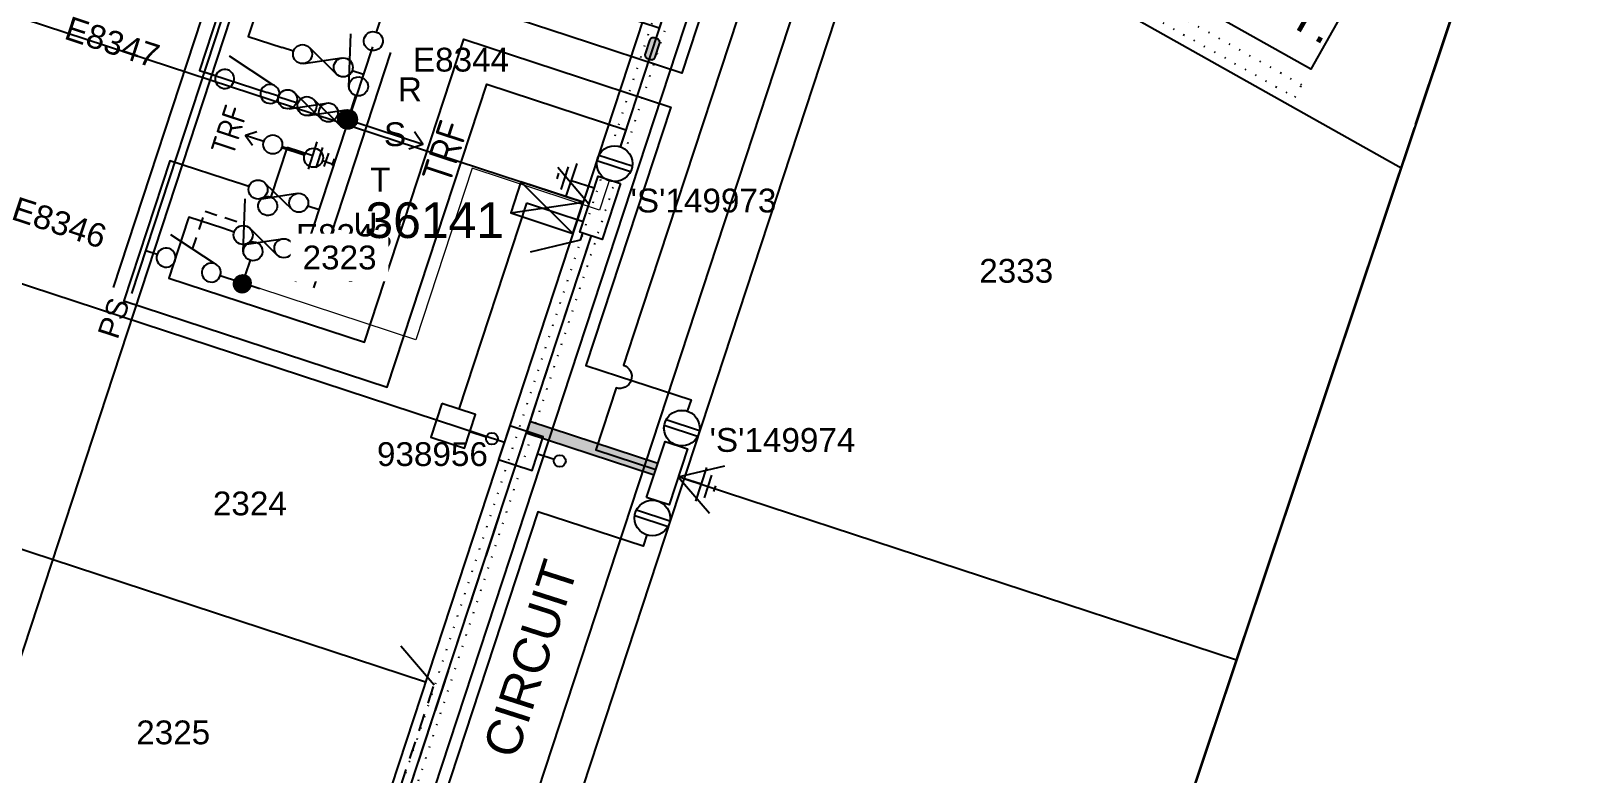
# Model space of a CAD drawing. Header units: metres. Extents: x 305809 to 306184, y 6275996 to 6276634.
# Drawn here: x 305985.6 to 306116.8, y 6276142.2 to 6276204.6 of the extents above; entities that cross this region are included whole.
import ezdxf
from ezdxf.enums import TextEntityAlignment as Align

# ---------------------------------------------------------------- set-up
doc = ezdxf.new("R2010")
doc.units = ezdxf.units.M
doc.header["$LTSCALE"] = 0.7
for name, pattern in [('A', [0]), ('Cable Exist OH', [1, 1, 0]), ('CENTERX2', [101.6, 63.5, -12.7, 12.7, -12.7]), ('Dash', [5, 3, -2]), ('DOT', [6.35, 0, -6.35]), ('IE Trench LV', [6.5, 5, -1.5])]:
    doc.linetypes.add(name, pattern=pattern)
doc.layers.get('0').update_dxf_attribs({"color": 6})
for name, color, linetype in [('_User Miscellaneous11', 7, 'Continuous'), ('_User Miscellaneous3', 11, 'Continuous'), ('_User Miscellaneous4', 7, 'Continuous'), ('_User Miscellaneous7', 150, 'Continuous'), ('_User Miscellaneous8', 7, 'Continuous'), ('Cadastre Developer_SP_NEW', 4, 'Continuous'), ('Cadastre Land Parcels_SP_EXT', 4, 'Continuous'), ('Cadastre Roads_SP_EXT', 8, 'Continuous'), ('Cadastre Roads_SP_NEW', 8, 'Continuous'), ('Duct_SP_NEW', 2, 'Continuous'), ('Equip_HV_NEW', 1, 'Continuous'), ('Equip_LV_MOD', 5, 'Continuous'), ('Equip_LV_NEW', 5, 'Continuous'), ('Equip_SP_HV_NEW', 7, 'Continuous'), ('Mains_HV_NEW_V17', 2, 'Continuous'), ('Mains_LV_NEW_R6', 2, 'Continuous'), ('Mains_LV_NEW_T84', 2, 'Continuous'), ('Services_SP_NEW_UG', 2, 'Continuous'), ('Sub_LV_EXT', 5, 'Continuous'), ('Sub_SP_NEW', 2, 'Continuous'), ('SupportsUG_SP_LV_NEW', 2, 'Continuous'), ('SupportsUG_SP_LV_SL_NEW', 2, 'Continuous'), ('Trench_SP_NEW', 2, 'Continuous')]:
    doc.layers.add(name, color=color, linetype=linetype)
doc.layers.add('_User Miscellaneous5', color=7, linetype='Continuous', lineweight=35)
doc.layers.add('_User Notes', color=7, linetype='Continuous', plot=False)
doc.layers.add('Features_HIDE', color=1, linetype='Continuous', plot=False)
doc.styles.add('ARIAL', font='arial.ttf', dxfattribs={"height": 2})
doc.styles.add('ARIAL 3.0', font='arial.ttf', dxfattribs={"height": 3})
doc.styles.add('iecARIAL', font='arial.ttf', dxfattribs={"height": 2})
doc.styles.add('IESYMBOL1', font='isocp.shx')
doc.styles.add('POLE_LABEL', font='arial.ttf')
doc.styles.add('SL_LABEL', font='arial.ttf')
doc.styles.get("Standard").update_dxf_attribs({"font": 'arial.ttf'})
doc.styles.add('style1', font='iso3098b.shx')
doc.styles.add('SWG_LABEL', font='arial.ttf')
doc.styles.add('SWITCH_LABEL', font='arial.ttf', dxfattribs={"height": 2.5})
doc.linetypes.add('Cable New UG', pattern='A,8,-1,["x",style1,S=3.5,R=0,X=0.35,Y=-1],-3.5', length=12.5)
doc.linetypes.add('Cable Z', pattern='A,8,-1,["Z",Standard,S=2.5,R=0,X=0.35,Y=-1.25],-3.5', length=12.5)
doc.linetypes.add('IE Trench HV', pattern='A,8,-2,["/",style1,S=2.5,R=0,X=0.1,Y=-1],-4.5', length=14.5)

# ---------------------------------------------------------------- blocks, each defined once
blk = doc.blocks.new('SUB_PADMOUNT_NEW')
for p, q in [((0, 1.375), (5.5, -1.375)), ((5.5, 1.375), (0, -1.375))]:
    blk.add_line(p, q)
blk.add_lwpolyline([(0, -1.375), (5.5, -1.375), (5.5, 1.375), (0, 1.375)], close=True)
for tag, height, flags, p in [('ASSET_NUM', 3, 8, (5.84, 2.545)), ('STREET_CODE', 0.2, 9, (5.34, 0.545)), ('OPERATING_VOLTAGE', 0.2, 9, (5.34, 0.145)), ('ORIENTATION', 0.2, 9, (5.34, -0.055)), ('NO_PHASES', 0.2, 9, (5.34, 0.345)), ('OWNED_BY', 0.2, 9, (5.34, -0.255)), ('OPERATED_BY', 0.2, 9, (5.34, -0.455)), ('SECONDARY_VOLTAGE', 0.2, 9, (5.34, -1.055)), ('STATE', 0.2, 9, (5.34, -1.255)), ('CONSTRUCTED_VOLTAGE', 0.2, 9, (5.34, -0.855)), ('MAINTAINED_BY', 0.2, 9, (5.34, -0.655)), ('SUBSTATION_TYPE', 0.2, 9, (5.34, -1.655)), ('SUBURB', 0.2, 9, (5.34, -2.255)), ('STREETNAME', 0.2, 9, (5.34, -2.455)), ('USAGE', 0.2, 9, (5.34, -1.855)), ('PARENT', 0.2, 9, (5.34, -1.455)), ('LEGEND', 0.2, 9, (5.34, -2.055)), ('LOCATION', 0.2, 9, (5.34, -2.655)), ('Z', 0.2, 1, (5.34, -3.055)), ('NOTES', 0.2, 9, (5.34, -2.855))]:
    blk.add_attdef(tag, text='', height=height, dxfattribs=dict(flags=flags)).set_placement(p, align=Align.MIDDLE_LEFT)
blk = doc.blocks.new('*U33')
at = {"lineweight": -3}
blk.add_lwpolyline([(-2.48, 2.49), (2.47, 2.49), (2.47, 0.51), (-2.48, 0.51)], close=True, dxfattribs=at)
for tag, flags, p in [('STREET_CODE', 9, (1.5, 3.5)), ('OWNED_BY', 9, (1.5, 3.3)), ('OPERATED_BY', 9, (1.5, 3.1)), ('STATE', 9, (1.5, 2.7)), ('MAINTAINED_BY', 9, (1.5, 2.9)), ('SUPPORT_TYPE', 9, (1.5, 2.5)), ('SUBURB', 9, (1.5, 1.7)), ('STREETNAME', 9, (1.5, 1.5)), ('USAGE', 9, (1.5, 2.3)), ('LEGEND', 9, (1.5, 2.1)), ('PARENT', 9, (1.5, 1.9)), ('LOCATION', 9, (1.5, 1.3)), ('Z', 1, (1.5, 0.9)), ('NOTES', 9, (1.5, 1.1))]:
    blk.add_attdef(tag, text='', height=0.2, dxfattribs=dict(flags=flags)).set_placement(p, align=Align.MIDDLE_LEFT)
at = {"layer": '_User Miscellaneous4', "style": 'ARIAL', "flags": 8}
blk.add_attdef('ASSET_NUM', text='', height=2, dxfattribs=at).set_placement((2, 5.5), align=Align.MIDDLE_LEFT)
blk = doc.blocks.new('*U54')
at = {"layer": 'Services_SP_NEW_UG', "color": 2, "flags": 128}
blk.add_lwpolyline([(21.2, -0.75), (23.45, 2.93)], dxfattribs=at)
at = {"layer": 'Services_SP_NEW_UG', "color": 2, "linetype": 'Dash', "ltscale": 0.7, "flags": 128}
blk.add_lwpolyline([(2.47, -0.75), (21.2, -0.75)], dxfattribs=at)
blk = doc.blocks.new('*U34')
at = {"layer": '_User Miscellaneous7', "lineweight": -3}
blk.add_lwpolyline([(0, -3.03), (0, -1.58)], dxfattribs=at)
blk.add_lwpolyline([(-1.49, -6), (1.49, -6), (1.49, -3.03), (-1.49, -3.03)], close=True, dxfattribs=at)
blk.add_circle((0, -1.08), 0.5, dxfattribs=at)
at = {"layer": '_User Miscellaneous8', "color": 2, "lineweight": -3}
blk.add_lwpolyline([(-1.49, 0), (1.49, 0), (1.49, 2.97), (-1.49, 2.97)], close=True, dxfattribs=at)
at = {"style": 'POLE_LABEL', "flags": 9}
blk.add_attdef('STRUCTURE_PLANT_NUMBER', text='', height=0.2, dxfattribs=at).set_placement((1.64, 1.73), align=Align.MIDDLE_LEFT)
for tag, flags, p in [('STREET_CODE', 9, (1.64, 1.49)), ('COLUMN_TYPE', 9, (1.64, 1.29)), ('OWNED_BY', 9, (1.64, 1.09)), ('OPERATED_BY', 9, (1.64, 0.89)), ('STATE', 9, (1.64, 0.49)), ('MAINTAINED_BY', 9, (1.64, 0.69)), ('USAGE', 9, (1.64, 0.29)), ('LEGEND', 9, (1.64, 0.09)), ('SUBURB', 9, (1.64, -0.31)), ('STREETNAME', 9, (1.64, -0.51)), ('Z', 1, (1.64, -1.31)), ('PARENT', 9, (1.64, -0.11)), ('LOCATION', 9, (1.64, -0.71)), ('NOTES', 9, (1.64, -0.91)), ('LABEL_ALIGNMENT', 9, (1.64, -1.11))]:
    blk.add_attdef(tag, text='', height=0.2, dxfattribs=dict(flags=flags)).set_placement(p, align=Align.MIDDLE_LEFT)
at = {"layer": '_User Miscellaneous5', "style": 'ARIAL', "flags": 8}
blk.add_attdef('ASSET_NUM', text='', height=2, dxfattribs=at).set_placement((2, 3.49), align=Align.MIDDLE_LEFT)
blk = doc.blocks.new('*U43')
at = {"layer": '_User Miscellaneous8', "color": 2}
blk.add_line((0, 0), (0, 1.45), dxfattribs=at)
blk.add_circle((0, 1.95), 0.5, dxfattribs=at)
for tag, p, flags in [('Z', (0, 0), 1), ('OPERATED_BY', (0, -9.61), 9)]:
    blk.add_attdef(tag, p, '', height=0.2, dxfattribs=dict(flags=flags))
at = {"style": 'SL_LABEL', "flags": 9}
blk.add_attdef('STREET_CODE', text='', height=0.2, dxfattribs=at).set_placement((0, -0.2), align=Align.MIDDLE_LEFT)
at = {"flags": 9}
for tag, p in [('CONSTRUCTED_VOLTAGE', (0, -0.4)), ('CONTROL_TYPE', (0, -0.6)), ('OPERATING_VOLTAGE', (0, -1.4)), ('LANTERN_PURPOSE', (0, -0.8)), ('LANTERN_TYPE', (0, -1)), ('NO_PHASES', (0, -1.2)), ('ORIENTATION', (0, -1.6)), ('OWNED_BY', (0, -1.8)), ('STATE', (0, -2)), ('CEXIST', (0, -2.4)), ('CNEW', (0, -2.6)), ('USAGE', (0, -2.2)), ('CNUMBER', (0, -2.8)), ('CREMOVE', (0, -3)), ('CREPLACE', (0, -3.2)), ('LKINGHEIGHT', (0, -3.4)), ('LBRACKET', (0, -3.6)), ('LBRACKETVOCAB', (0, -3.8)), ('LCATEGORY', (0, -4)), ('LCHARGE1', (0, -4.2)), ('LCHARGE1PERCENT', (0, -4.4)), ('LCHARGE2', (0, -4.6)), ('LCHARGE2PERCENT', (0, -4.8)), ('LCHARGE3', (0, -5)), ('LCHARGE3PERCENT', (0, -5.2)), ('LEXIST', (0, -5.4)), ('LLAMP', (0, -5.6)), ('LLAMPVOCAB', (0, -5.8)), ('LMAST', (0, -6)), ('LMASTVOCAB', (0, -6.2)), ('LNEW', (0, -6.4)), ('LANTNUMBER', (0, -6.6)), ('LOUTREACH', (0, -7)), ('LOUTREACHVOCAB', (0, -7.2)), ('LRATECODE', (0, -7.4)), ('LREMOVE', (0, -7.6)), ('LREPLACE', (0, -7.8)), ('SUBURB', (0, -8.6)), ('STREETNAME', (0, -8.8)), ('LTYPE', (0, -8)), ('LTYPEVOCAB', (0, -8.2)), ('LEGEND', (0, -8.4)), ('LOCATION', (0, -9)), ('NOTES', (0, -9.2)), ('MAINTAINED_BY', (0, -9.86))]:
    blk.add_attdef(tag, text='', height=0.2, dxfattribs=at).set_placement(p, align=Align.MIDDLE_LEFT)
at = {"layer": '_User Notes', "style": 'SL_LABEL', "flags": 8}
blk.add_attdef('ASSET_NUM', text='', height=2.5, dxfattribs=at).set_placement((2, 2), align=Align.MIDDLE_LEFT)
at = {"layer": '_User Notes', "flags": 8}
blk.add_attdef('LNUMBER', text='', height=2.5, dxfattribs=at).set_placement((1.2, -2.8), align=Align.MIDDLE_LEFT)
blk = doc.blocks.new('A$C1B2C29DD')
at = {"layer": 'Services_SP_NEW_UG', "color": 2, "flags": 128}
for points in [[(0, 0), (-2.1, 3.44)], [(0, 0), (2.1, 3.44)]]:
    blk.add_lwpolyline(points, dxfattribs=at)
blk = doc.blocks.new('*U35')
for p, q in [((-1.6, 0), (-1.6, 40.84)), ((0, 0), (0, 40.84))]:
    blk.add_line(p, q)
at = {"style": 'ARIAL'}
blk.add_attdef('SWG_TYPE', text='', height=1.8, rotation=90, dxfattribs=at).set_placement((-0.8, 41.59), align=Align.MIDDLE_LEFT)
blk.add_attdef('SUB_TYPE', text='', height=1.8, rotation=90, dxfattribs=at).set_placement((-0.8, -0.76), align=Align.MIDDLE_RIGHT)
blk = doc.blocks.new('SWG_SIE_TRF_NOES_NEW')
for p, q in [((7.01, 0.8), (2.79, 1.95)), ((14.68, 0), (20.54, 0))]:
    blk.add_line(p, q)
for points in [[(2.2, 0.01), (1.2, 0.01)], [(19.54, -0.75), (20.54, 0), (19.54, 0.75)], [(7.8, 0), (9.45, 0)]]:
    blk.add_lwpolyline(points)
for points in [[(3, -0.79, 1), (3, 0.81, 1)], [(7, -0.8, 1), (7, 0.8, 1)]]:
    blk.add_lwpolyline(points, format="xyb", close=True)
at = {"flags": 1}
blk.add_attdef('Z', (0, 0), '', height=0.2, dxfattribs=at)
at = {"style": 'SWITCH_LABEL', "flags": 9}
blk.add_attdef('STREET_CODE', text='', height=0.2, dxfattribs=at).set_placement((0, -0.2), align=Align.MIDDLE_LEFT)
at = {"flags": 9}
for tag, p in [('ORIENTATION', (0, -0.4)), ('SUBURB', (0, -1)), ('STREETNAME', (0, -1.2)), ('PARENT', (0, -0.6)), ('USAGE', (0, -0.8)), ('LOCATION', (0, -1.4)), ('NOTES', (0, -1.6))]:
    blk.add_attdef(tag, text='', height=0.2, dxfattribs=at).set_placement(p, align=Align.MIDDLE_LEFT)
blk = doc.blocks.new('SWG_FUSE_NEW')
for points in [[(4.04, 0.73), (1.16, -0.72)], [(4.05, -0.71), (1.16, 0.72)]]:
    blk.add_lwpolyline(points)
for centre in [(0.8, 0), (4.4, 0.01)]:
    blk.add_circle(centre, 0.8)
at = {"style": 'SWITCH_LABEL', "flags": 8}
blk.add_attdef('ASSET_NUM', text='', height=2.5, rotation=179.9544, dxfattribs=at).set_placement((-2.4, 0), align=Align.MIDDLE_LEFT)
for tag, p, flags in [('Z', (0, 0), 1), ('ORIENTATION', (0.04, -4.4), 9), ('USAGE', (0.04, -5.4), 9)]:
    blk.add_attdef(tag, p, '', height=0.2, dxfattribs=dict(flags=flags))
at = {"flags": 9}
for tag, p in [('SUBURB', (0, -2.2)), ('STREETNAME', (0, -2.4)), ('PARENT', (0, -1.6))]:
    blk.add_attdef(tag, text='', height=0.2, dxfattribs=at).set_placement(p, align=Align.MIDDLE_LEFT)
blk = doc.blocks.new('*U69')
at = {"linetype": 'CENTERX2'}
blk.add_blockref('SWG_SIE_TRF_NOES_NEW', (0, 0), dxfattribs=at)
at = {"linetype": 'CENTERX2', "rotation": 180}
blk.add_blockref('SWG_FUSE_NEW', (14.68, 0), dxfattribs=at)
at = {"style": 'IESYMBOL1'}
blk.add_text('TRF', height=2.5, rotation=89.9826, dxfattribs=at).set_placement((22.51, -0.05), align=Align.MIDDLE_CENTER)
blk = doc.blocks.new('*U36')
for p, q in [((-6.1, 0.75), (-1.8, 1.97)), ((2.22, -2.29), (4.62, -2.29)), ((2.52, -2.89), (4.32, -2.89)), ((2.83, -3.49), (4.03, -3.49)), ((3.13, -4.09), (3.73, -4.09))]:
    blk.add_line(p, q)
at = {"const_width": 0.8, "flags": 128}
blk.add_lwpolyline([(-9.09, -0.02, 1), (-8.29, -0.02, 1)], format="xyb", close=True, dxfattribs=at)
for points in [[(-5.79, -0.82, -1), (-5.79, 0.78, -1)], [(-1.79, -0.81, -1), (-1.79, 0.79, -1)]]:
    blk.add_lwpolyline(points, format="xyb", close=True)
for points in [[(-6.59, -0.02), (-7.89, -0.02)], [(3.42, -0.01), (-0.99, -0.01)], [(3.42, -0.01), (3.42, -2.29)]]:
    blk.add_lwpolyline(points)
at = {"flags": 1}
blk.add_attdef('Z', (0, 0), '', height=0.2, dxfattribs=at)
at = {"style": 'SWITCH_LABEL', "flags": 9}
blk.add_attdef('STREET_CODE', text='', height=0.2, dxfattribs=at).set_placement((0, -0.2), align=Align.MIDDLE_LEFT)
at = {"flags": 9}
for tag, p in [('ORIENTATION', (0, -0.4)), ('SUBURB', (0, -1)), ('STREETNAME', (0, -1.2)), ('PARENT', (0, -0.6)), ('USAGE', (0, -0.8)), ('LOCATION', (0, -1.4)), ('NOTES', (0, -1.6))]:
    blk.add_attdef(tag, text='', height=0.2, dxfattribs=at).set_placement(p, align=Align.MIDDLE_LEFT)
at = {"style": 'ARIAL', "flags": 8}
blk.add_attdef('ASSET_NUM', text='', height=2, dxfattribs=at).set_placement((-1.81, -3.15), align=Align.MIDDLE_CENTER)
blk = doc.blocks.new('SWG_SIE_SU_NEW')
blk.add_line((5.81, 0.79), (1.59, 1.94))
at = {"linetype": 'A', "lineweight": 0}
for p, q in [((7.98, 0.35), (7.98, -0.37)), ((8.18, -0.58), (8.18, 0.56)), ((8.38, 0.66), (8.38, -0.68)), ((8.58, -0.71), (8.58, 0.69)), ((8.78, 0.66), (8.78, -0.68)), ((8.98, -0.59), (8.98, 0.56)), ((9.18, 0.35), (9.18, -0.38))]:
    blk.add_line(p, q, dxfattribs=at)
at = {"linetype": 'Dash', "ltscale": 0.5}
blk.add_lwpolyline([(3.7, 1.36), (3.7, 4.73), (7.22, 4.73)], dxfattribs=at)
for points in [[(1, 0), (0, 0)], [(6.6, -0.01), (10.1, -0.01)]]:
    blk.add_lwpolyline(points)
for points in [[(1.8, -0.8, 1), (1.8, 0.8, 1)], [(5.8, -0.81, 1), (5.8, 0.79, 1)]]:
    blk.add_lwpolyline(points, format="xyb", close=True)
at = {"linetype": 'A', "lineweight": 0}
blk.add_circle((8.58, -0.01), 0.7, dxfattribs=at)
at = {"style": 'SWG_LABEL', "flags": 8}
blk.add_attdef('ASSET_NUM', text='', height=2, rotation=179.9544, dxfattribs=at).set_placement((-2.4, 0.01), align=Align.MIDDLE_LEFT)
at = {"flags": 1}
blk.add_attdef('Z', (0, 0), '', height=0.2, dxfattribs=at)
at = {"style": 'SWITCH_LABEL', "flags": 9}
blk.add_attdef('STREET_CODE', text='', height=0.2, dxfattribs=at).set_placement((0, 0), align=Align.MIDDLE_LEFT)
at = {"flags": 9}
for tag, p in [('ORIENTATION', (0, -0.2)), ('SUBURB', (0, -0.8)), ('STREETNAME', (0, -1)), ('PARENT', (0, -0.4)), ('USAGE', (0, -0.6)), ('LOCATION', (0, -1.2)), ('NOTES', (0, -1.4)), ('OPERATED_BY', (-0.01, -1.84)), ('OWNED_BY', (0, -1.62)), ('MAINTAINED_BY', (-0.01, -2.05))]:
    blk.add_attdef(tag, text='', height=0.2, dxfattribs=at).set_placement(p, align=Align.MIDDLE_LEFT)
blk = doc.blocks.new('*U77')
h = blk.add_hatch(color=256)
edge = h.paths.add_edge_path()
edge.add_line((2.6, 0.05), (4.6, 0.05))
edge.add_arc((5.4, 0.01), 0.8, 177.2353, 184.4027)
edge.add_line((4.6, -0.05), (2.6, -0.05))
edge.add_arc((1.8, 0), 0.8, 356.4167, 363.5833)
blk.add_line((7.2, 0.01), (7.8, 0.01))
for points in [[(1, 0), (0, 0)], [(2.6, 0.05), (4.6, 0.05)], [(6.2, 0.01), (7.2, 0.01)], [(7, -0.59), (7.8, 0.01), (7, 0.61)], [(2.6, -0.05), (4.6, -0.05)]]:
    blk.add_lwpolyline(points)
for centre in [(1.8, 0), (5.4, 0.01)]:
    blk.add_circle(centre, 0.8)
for centre, start, end in [((1.8, 0), 356.4167, 3.5833), ((5.4, 0.01), 177.2353, 184.4027)]:
    blk.add_arc(centre, 0.8, start, end)
at = {"style": 'IESYMBOL1'}
blk.add_text('TRF', height=2, rotation=270.0813, dxfattribs=at).set_placement((9.24, 0.01), align=Align.MIDDLE_CENTER)
at = {"flags": 1}
blk.add_attdef('Z', (0, 0), '', height=0.2, dxfattribs=at)
at = {"layer": 'Sub_LV_EXT', "flags": 1}
for tag, p in [('USAGE', (2.14, -1.14)), ('ORIENTATION', (2.14, -1.53)), ('NOTES', (2.14, -3.07))]:
    blk.add_attdef(tag, p, '', height=0.2, dxfattribs=at)
blk = doc.blocks.new('LV_UG_DFUSE_CLOSED_NEW')
for points in [[(1, 0), (0, 0)], [(5.04, 0.73), (2.16, -0.72)], [(5.05, -0.71), (2.16, 0.72)], [(6.2, 0.01), (7.2, 0.01)]]:
    blk.add_lwpolyline(points)
for centre in [(1.8, 0), (5.4, 0.01)]:
    blk.add_circle(centre, 0.8)
for tag, flags, p in [('ACTUAL_STATUS', 9, (1.5, 0)), ('CONSTRUCTED_VOLTAGE', 9, (1.5, -0.2)), ('OPERATED_BY', 9, (1.5, -0.6)), ('OWNED_BY', 9, (1.5, -1)), ('OPERATING_VOLTAGE', 9, (1.5, -1.2)), ('ORIENTATION', 9, (1.5, -1.4)), ('NO_PHASES', 9, (1.5, -0.4)), ('MAINTAINED_BY', 9, (1.5, -0.8)), ('STATE', 9, (1.5, -1.6)), ('SWITCH_TYPE', 9, (1.5, -1.8)), ('Z', 1, (1.5, -2.4)), ('USAGE', 9, (1.5, -2)), ('NOTES', 9, (1.5, -2.2))]:
    blk.add_attdef(tag, text='', height=0.2, dxfattribs=dict(flags=flags)).set_placement(p, align=Align.MIDDLE_LEFT)
blk = doc.blocks.new('LV_UG_LINKS_CLOSED_NEW')
for tag, flags, p in [('TYPE', 9, (1.5, -2.6)), ('NUMBER_OF_PHASES', 9, (1.5, -2.4)), ('Z', 1, (1.5, -2.8))]:
    blk.add_attdef(tag, text='', height=0.2, dxfattribs=dict(flags=flags)).set_placement(p, align=Align.MIDDLE_LEFT)
blk.add_wipeout([(-1.06, 1.06), (-1.18, 0.92), (-1.29, 0.76), (-1.37, 0.59), (-1.43, 0.42), (-1.48, 0.23), (-1.49, 0.05), (-1.49, -0.14), (-1.46, -0.33), (-1.41, -0.51), (-1.33, -0.68), (-1.24, -0.84), (-1.12, -0.99), (-0.99, -1.12), (-0.84, -1.24), (-0.68, -1.33), (-0.51, -1.41), (-0.33, -1.46), (-0.14, -1.49), (0.05, -1.49), (0.23, -1.48), (0.42, -1.43), (0.59, -1.37), (0.76, -1.29), (0.92, -1.18), (1.06, -1.06), (1.18, -0.92), (1.29, -0.76), (1.37, -0.59), (1.43, -0.42), (1.48, -0.23), (1.49, -0.05), (1.49, 0.14), (1.46, 0.33), (1.41, 0.51), (1.33, 0.68), (1.24, 0.84), (1.12, 0.99), (0.99, 1.12), (0.84, 1.24), (0.68, 1.33), (0.51, 1.41), (0.33, 1.46), (0.14, 1.49), (-0.05, 1.49), (-0.23, 1.48), (-0.42, 1.43), (-0.59, 1.37), (-0.76, 1.29), (-0.92, 1.18)])
for p, q in [((-0.25, -1.48), (-0.25, 1.48)), ((0.25, -1.48), (0.25, 1.48))]:
    blk.add_line(p, q)
blk.add_circle((0, 0), 1.5)
at = {"flags": 9}
for tag, p in [('ACTUAL_STATUS', (1.5, 0)), ('CONSTRUCTED_VOLTAGE', (1.5, -0.2)), ('OPERATING_VOLTAGE', (1.5, -0.6)), ('ORIENTATION', (1.5, -0.8)), ('STATE', (1.5, -1)), ('SWITCH_TYPE', (1.5, -1.2)), ('NO_PHASES', (1.5, -0.4)), ('USAGE', (1.5, -1.4)), ('OWNED_BY', (1.5, -1.8)), ('OPERATED_BY', (1.5, -2)), ('NOTES', (1.5, -1.6)), ('MAINTAINED_BY', (1.5, -2.2))]:
    blk.add_attdef(tag, text='', height=0.2, dxfattribs=at).set_placement(p, align=Align.MIDDLE_LEFT)
blk = doc.blocks.new('*U78')
for tag, flags, p in [('ACTUAL_STATUS', 9, (1.5, 0)), ('CONSTRUCTED_VOLTAGE', 9, (1.5, -0.2)), ('OPERATING_VOLTAGE', 9, (1.5, -0.6)), ('ORIENTATION', 9, (1.5, -0.8)), ('STATE', 9, (1.5, -1)), ('SWITCH_TYPE', 9, (1.5, -1.2)), ('NO_PHASES', 9, (1.5, -0.4)), ('USAGE', 9, (1.5, -1.4)), ('OWNED_BY', 9, (1.5, -1.8)), ('OPERATED_BY', 9, (1.5, -2)), ('TYPE', 9, (1.5, -2.6)), ('NOTES', 9, (1.5, -1.6)), ('MAINTAINED_BY', 9, (1.5, -2.2)), ('NUMBER_OF_PHASES', 9, (1.5, -2.4)), ('Z', 1, (1.5, -2.8))]:
    blk.add_attdef(tag, text='', height=0.2, dxfattribs=dict(flags=flags)).set_placement(p, align=Align.MIDDLE_LEFT)
blk.add_wipeout([(-0.57, 3.4), (-0.69, 3.26), (-0.8, 3.11), (-0.88, 2.94), (-0.95, 2.76), (-0.99, 2.58), (-1.01, 2.39), (-1, 2.2), (-0.97, 2.02), (-0.92, 1.84), (-0.85, 1.67), (-0.75, 1.5), (-0.63, 1.36), (-0.5, 1.22), (-0.35, 1.11), (-0.19, 1.01), (-0.02, 0.94), (0.16, 0.89), (0.35, 0.86), (0.53, 0.85), (0.72, 0.87), (0.9, 0.91), (1.08, 0.97), (1.25, 1.06), (1.4, 1.16), (1.54, 1.29), (1.67, 1.43), (1.77, 1.58), (1.86, 1.75), (1.92, 1.93), (1.96, 2.11), (1.98, 2.3), (1.97, 2.48), (1.94, 2.67), (1.89, 2.85), (1.82, 3.02), (1.72, 3.18), (1.61, 3.33), (1.47, 3.46), (1.33, 3.58), (1.16, 3.68), (0.99, 3.75), (0.81, 3.8), (0.63, 3.83), (0.44, 3.84), (0.25, 3.82), (0.07, 3.78), (-0.11, 3.72), (-0.27, 3.63), (-0.43, 3.53)])
for p, q in [((0.24, 0.87), (0.24, 3.82)), ((0.74, 0.87), (0.74, 3.82))]:
    blk.add_line(p, q)
blk.add_circle((0.49, 2.34), 1.5)
blk = doc.blocks.new('*U79')
for tag, flags, p in [('TYPE', 9, (1.5, -2.6)), ('NUMBER_OF_PHASES', 9, (1.5, -2.4)), ('Z', 1, (1.5, -2.8))]:
    blk.add_attdef(tag, text='', height=0.2, dxfattribs=dict(flags=flags)).set_placement(p, align=Align.MIDDLE_LEFT)
blk.add_wipeout([(1.06, -1.06), (1.18, -0.92), (1.29, -0.76), (1.37, -0.59), (1.43, -0.42), (1.48, -0.23), (1.49, -0.05), (1.49, 0.14), (1.46, 0.33), (1.41, 0.51), (1.33, 0.68), (1.24, 0.84), (1.12, 0.99), (0.99, 1.12), (0.84, 1.24), (0.68, 1.33), (0.51, 1.41), (0.33, 1.46), (0.14, 1.49), (-0.05, 1.49), (-0.23, 1.48), (-0.42, 1.43), (-0.59, 1.37), (-0.76, 1.29), (-0.92, 1.18), (-1.06, 1.06), (-1.18, 0.92), (-1.29, 0.76), (-1.37, 0.59), (-1.43, 0.42), (-1.48, 0.23), (-1.49, 0.05), (-1.49, -0.14), (-1.46, -0.33), (-1.41, -0.51), (-1.33, -0.68), (-1.24, -0.84), (-1.12, -0.99), (-0.99, -1.12), (-0.84, -1.24), (-0.68, -1.33), (-0.51, -1.41), (-0.33, -1.46), (-0.14, -1.49), (0.05, -1.49), (0.23, -1.48), (0.42, -1.43), (0.59, -1.37), (0.76, -1.29), (0.92, -1.18)])
for p, q in [((-0.25, 1.48), (-0.25, -1.48)), ((0.25, 1.48), (0.25, -1.48))]:
    blk.add_line(p, q)
blk.add_circle((0, 0), 1.5)
at = {"flags": 9}
for tag, p in [('ACTUAL_STATUS', (1.5, 0)), ('CONSTRUCTED_VOLTAGE', (1.5, -0.2)), ('OPERATING_VOLTAGE', (1.5, -0.6)), ('ORIENTATION', (1.5, -0.8)), ('STATE', (1.5, -1)), ('SWITCH_TYPE', (1.5, -1.2)), ('NO_PHASES', (1.5, -0.4)), ('USAGE', (1.5, -1.4)), ('OWNED_BY', (1.5, -1.8)), ('OPERATED_BY', (1.5, -2)), ('NOTES', (1.5, -1.6)), ('MAINTAINED_BY', (1.5, -2.2))]:
    blk.add_attdef(tag, text='', height=0.2, dxfattribs=at).set_placement(p, align=Align.MIDDLE_LEFT)
blk = doc.blocks.new('Earth')
for p, q in [((0, -2.04), (0, 0)), ((-1.5, -2.04), (1.5, -2.04)), ((-1, -2.64), (1, -2.64)), ((-0.25, -3.24), (0.25, -3.24))]:
    blk.add_line(p, q)
blk = doc.blocks.new('*U146')
at = {"layer": 'Services_SP_NEW_UG', "color": 2, "flags": 128}
blk.add_lwpolyline([(-3.12, -0.75), (-5.37, 2.93)], dxfattribs=at)
at = {"layer": 'Services_SP_NEW_UG', "color": 2, "linetype": 'Dash', "ltscale": 0.7, "flags": 128}
blk.add_lwpolyline([(-2.47, -0.75), (-3.12, -0.75)], dxfattribs=at)
blk = doc.blocks.new('HV_STJ_NEW')
blk.add_hatch(color=256).paths.add_polyline_path([(-0.91, -0.45), (-0.91, 0.45), (0.91, 0.45), (0.91, -0.45)])
blk.add_lwpolyline([(-0.91, 0.13), (-0.91, -0.13, 0.414214), (-0.59, -0.45), (0.59, -0.45, 0.414214), (0.91, -0.13), (0.91, 0.13, 0.414214), (0.59, 0.45), (-0.59, 0.45, 0.414214)], format="xyb", close=True)
for tag, flags, p in [('ORIENTATION', 9, (1.5, 0)), ('OWNED_BY', 9, (1.5, -0.8)), ('OPERATED_BY', 9, (1.5, -1)), ('TYPE', 9, (1.5, -1.4)), ('USAGE', 9, (1.5, -0.2)), ('LEGEND', 9, (1.5, -0.4)), ('NOTES', 9, (1.5, -0.6)), ('MAINTAINED_BY', 9, (1.5, -1.2)), ('OPERATING_VOLTAGE', 9, (1.5, -1.6)), ('CONSTRUCTED_VOLTAGE', 9, (1.5, -1.8)), ('Z', 1, (1.5, -2.2)), ('NUMBER_OF_PHASES', 9, (1.5, -2))]:
    blk.add_attdef(tag, text='', height=0.2, dxfattribs=dict(flags=flags)).set_placement(p, align=Align.MIDDLE_LEFT)

msp = doc.modelspace()

# ---------------------------------------------------------------- hatches: boundary and pattern name
at = {"layer": '_User Miscellaneous11'}
h = msp.add_hatch(color=256, dxfattribs=at)
h.dxf.hatch_style = 1
h.paths.add_polyline_path([(306037.94, 6276167.33), (306038.26, 6276168.32), (306027.52, 6276171.85), (306027.19, 6276170.86)])

# ---------------------------------------------------------------- linework, layer by layer
at = {"layer": '_User Miscellaneous3', "color": 3, "linetype": 'DOT', "ltscale": 0.2}
for p, q in [((306043.63, 6276223.19), (305986.5, 6276049.15)), ((306041.9, 6276214.08), (305987.64, 6276048.78))]:
    msp.add_line(p, q, dxfattribs=at)
msp.add_lwpolyline([(306061.73, 6276216.01), (306091.79, 6276199.1), (306092.38, 6276200.14), (306062.32, 6276217.06)], dxfattribs=at)
at = {"layer": 'Cadastre Developer_SP_NEW'}
for p, q in [((306060.58, 6276215.74), (306100.72, 6276193.16)), ((306060.58, 6276215.74), (306100.72, 6276193.16)), ((306040.46, 6276167.05), (306086.89, 6276151.81))]:
    msp.add_line(p, q, dxfattribs=at)
for points in [[(306101.93, 6276196.8), (306169.62, 6276399.12)], [(305969.28, 6276210.86), (306031.99, 6276190.28)]]:
    msp.add_lwpolyline(points, dxfattribs=at)
at = {"layer": 'Cadastre Land Parcels_SP_EXT', "linetype": 'Continuous'}
msp.add_lwpolyline([(306183.76, 6276382.42), (306169.62, 6276399.12), (306034.75, 6275995.95)], dxfattribs=at)
at = {"layer": 'Cadastre Roads_SP_NEW', "flags": 128}
for points in [[(305988.95, 6276047.97), (306046.24, 6276222.48, 0.315299), (306043.75, 6276230.71), (306027.15, 6276243.77, 0.010218), (306010.96, 6276255.96), (305999.74, 6276264.07, 0.414214), (305989.27, 6276262.38), (305982.64, 6276253.2, 0.077201), (305973.79, 6276235.83), (305935.34, 6276118.7, -0.016619), (305928.22, 6276099.24), (305917.69, 6276073.15)], [(306070.33, 6276265.68, 0.010135), (306059.74, 6276236.79, 0.361738), (306063.16, 6276227.83), (306097.19, 6276208.68), (306093.12, 6276201.45), (306063.05, 6276218.36, 0.47262), (306052.25, 6276214.17), (305994.5, 6276038.25)]]:
    msp.add_lwpolyline(points, format="xyb", dxfattribs=at)
at = {"layer": 'Cadastre Roads_SP_NEW'}
msp.add_lwpolyline([(306104.53, 6276204.55), (306101.85, 6276196.54)], dxfattribs=at)
at = {"layer": 'Duct_SP_NEW'}
for p, q in [((306037.94, 6276167.33), (306027.19, 6276170.86)), ((306038.26, 6276168.32), (306027.52, 6276171.85))]:
    msp.add_line(p, q, dxfattribs=at)
at = {"layer": 'Equip_LV_MOD'}
for p, q in [((306014.29, 6276203.34), (306007.8, 6276183.58)), ((306015.81, 6276202.85), (306009.32, 6276183.08))]:
    msp.add_line(p, q, dxfattribs=at)
at = {"layer": 'Mains_HV_NEW_V17', "color": 2, "linetype": 'Cable New UG', "lineweight": 0, "flags": 128}
msp.add_lwpolyline([(306035.49, 6276586.53), (306028.86, 6276567.22), (305998.88, 6276577.52), (305996.01, 6276569.17, 1), (305995.36, 6276567.28), (305994.71, 6276565.39), (306014.53, 6276558.58), (306037.38, 6276550.73), (306079.62, 6276536.21), (306093.76, 6276530.37), (306082.95, 6276513.05, 0.034314), (306073.69, 6276495.64, 0.026624), (306068.12, 6276481.15), (306062.52, 6276463.36), (306065.65, 6276457.16), (306102.45, 6276444.53, 0.030141), (306110.61, 6276442.42, 0.042045), (306115.94, 6276441.73), (306109.66, 6276422.58, -0.24113), (306114.69, 6276411.85, -0.03938), (306114.46, 6276409.82), (306113.64, 6276405.63, -0.022359), (306112.11, 6276399.29, -0.024347), (306109.8, 6276392.57), (306101.86, 6276372.63), (306089.81, 6276342.39), (306080.57, 6276319.2), (306065.25, 6276280.74), (306057.46, 6276260.87, 0.005601), (306051.98, 6276245.85), (306044.43, 6276223.37), (306037.84, 6276203.31)], format="xyb", dxfattribs=at)
msp.add_lwpolyline([(306037.84, 6276203.31), (306033.35, 6276189.62), (306022.66, 6276193.13), (306017.92, 6276178.72), (306004.82, 6276183.02)], dxfattribs=at)
at = {"layer": 'Mains_LV_NEW_R6', "color": 2, "linetype": 'Cable Z', "ltscale": 0.9}
msp.add_line((306031.98, 6276188.62), (306027.22, 6276190.19), dxfattribs=at)
at = {"layer": 'Mains_LV_NEW_R6', "color": 2, "linetype": 'Cable Z', "ltscale": 0.9, "flags": 128}
msp.add_lwpolyline([(306027.22, 6276190.19), (306021.54, 6276172.88)], dxfattribs=at)
at = {"layer": 'Mains_LV_NEW_T84', "color": 2, "linetype": 'Cable New UG', "flags": 128}
for points in [[(306012.52, 6276252.36, -0.005091), (306020.57, 6276246.33, -0.00342), (306025.91, 6276242.19), (306041.94, 6276229.59), (306044.11, 6276222.41), (306038.37, 6276204.91), (306004.55, 6276216.01), (305999.74, 6276201.36), (306005.44, 6276199.49)], [(306036.23, 6276179.16), (306035.38, 6276176.58, -1), (306034.76, 6276174.68), (306033.05, 6276169.48), (306038.1, 6276167.83)]]:
    msp.add_lwpolyline(points, format="xyb", dxfattribs=at)
for points in [[(306046.03, 6276218.62), (306040.28, 6276201.13), (306030.74, 6276204.26), (306006.47, 6276212.23), (306003.84, 6276204.22), (306006.69, 6276203.29)], [(306048.62, 6276216.9), (306036.23, 6276179.16)], [(306001.7, 6276188.09), (305998.85, 6276189.02), (305998.78, 6276188.8), (305997.17, 6276183.91), (306013.61, 6276178.52), (306021.97, 6276203.98), (306029.8, 6276201.41), (306039.35, 6276198.27), (306032.22, 6276176.56), (306034.95, 6276175.67)], [(306002.95, 6276191.9), (305997.25, 6276193.77), (305993.39, 6276182), (306015.52, 6276174.73), (306023.88, 6276200.19), (306035.56, 6276196.36), (306035.09, 6276194.94)], [(306034.16, 6276192.1), (306034.16, 6276192.09)], [(306032.62, 6276187.39), (306027.24, 6276171.01)], [(306034.95, 6276175.67), (306041.06, 6276173.66), (306040.74, 6276172.71)], [(306027.24, 6276171.01), (306014.32, 6276131.67)], [(306037.33, 6276162.32), (306037.02, 6276161.37), (306028.18, 6276164.27), (306017.17, 6276130.73), (306010.25, 6276109.65), (306001.97, 6276084.41), (306010.8, 6276081.51), (306010.49, 6276080.56)]]:
    msp.add_lwpolyline(points, dxfattribs=at)
at = {"layer": 'Trench_SP_NEW', "linetype": 'IE Trench HV', "ltscale": 0.8, "flags": 128}
msp.add_lwpolyline([(306043.5, 6276220.55), (306034.16, 6276192.09)], dxfattribs=at)
at = {"layer": 'Trench_SP_NEW', "linetype": 'IE Trench LV', "flags": 128}
for points in [[(306032.62, 6276187.39), (306027.24, 6276171.01)], [(306026.31, 6276168.19), (306014.32, 6276131.67)]]:
    msp.add_lwpolyline(points, dxfattribs=at)

# ---------------------------------------------------------------- block references
at = {"layer": 'Equip_HV_NEW', "linetype": 'CENTERX2', "rotation": 341.8250171076025}
msp.add_blockref('*U35', (305994.05, 6276182.61), dxfattribs=at).add_auto_attribs({'SUB_TYPE': 'PS', 'SWG_TYPE': "8DJH - 'RTR'"})
at = {"layer": 'Equip_HV_NEW', "linetype": 'CENTERX2'}
ref = msp.add_blockref('*U36', (306014.9, 6276205.52), dxfattribs=dict(at, rotation=71.82501710760253))
ref.add_attrib('ASSET_NUM', 'E8344', dxfattribs={"layer": '0', "height": 2, "style": 'ARIAL'}).set_placement((306025.76, 6276202.26), align=Align.MIDDLE_RIGHT)
ref = msp.add_blockref('*U69', (305999.01, 6276201.57), dxfattribs=dict(at, rotation=341.8250171076025))
ref.add_attrib('ASSET_NUM', 'E8347', dxfattribs={"layer": '0', "height": 2, "rotation": 341.7794, "style": 'ARIAL'}).set_placement((305996.26, 6276202.47), align=Align.MIDDLE_RIGHT)
ref = msp.add_blockref('*U36', (306006.03, 6276191.67), dxfattribs=dict(at, rotation=71.82501710760253))
ref.add_attrib('ASSET_NUM', 'E8343', dxfattribs={"layer": '0', "height": 2, "style": 'ARIAL'}).set_placement((306015.93, 6276187.44), align=Align.MIDDLE_RIGHT)
ref = msp.add_blockref('SWG_SIE_SU_NEW', (305995.23, 6276186.19), dxfattribs=dict(at, zscale=0.0254, rotation=341.8250171076025))
ref.add_attrib('ASSET_NUM', 'E8346', dxfattribs={"layer": '0', "height": 2, "rotation": 341.7794, "style": 'SWG_LABEL'}).set_placement((305991.81, 6276187.31), align=Align.MIDDLE_RIGHT)
at = {"layer": 'Equip_LV_NEW', "rotation": 161.8250171096329}
for name, p in [('LV_UG_DFUSE_CLOSED_NEW', (306013.54, 6276201.05)), ('LV_UG_DFUSE_CLOSED_NEW', (306012.29, 6276197.26)), ('*U77', (306011.04, 6276193.46)), ('LV_UG_DFUSE_CLOSED_NEW', (306009.8, 6276189.67)), ('LV_UG_DFUSE_CLOSED_NEW', (306008.55, 6276185.85))]:
    msp.add_blockref(name, p, dxfattribs=at)
at = {"layer": 'Equip_LV_NEW', "linetype": 'Cable Exist OH', "lineweight": 0, "rotation": 251.8250171234598}
msp.add_blockref('Earth', (306032.92, 6276191.48), dxfattribs=at)
at = {"layer": 'Equip_SP_HV_NEW', "rotation": 71.8250170918373}
msp.add_blockref('HV_STJ_NEW', (306037.8, 6276203.18), dxfattribs=at)
at = {"layer": 'Services_SP_NEW_UG'}
for name, p, rotation in [('*U146', (306031.99, 6276190.28), 71.82501711293345), ('*U54', (306012.13, 6276129.78), 71.82501707597788)]:
    msp.add_blockref(name, p, dxfattribs=dict(at, rotation=rotation))
at = {"layer": 'Services_SP_NEW_UG', "color": 2, "rotation": 251.8250170886765}
msp.add_blockref('A$C1B2C29DD', (306039.98, 6276167.21), dxfattribs=at)
at = {"layer": 'Sub_SP_NEW'}
ref = msp.add_blockref('SUB_PADMOUNT_NEW', (306031.56, 6276188.97), dxfattribs=dict(at, rotation=161.8250171098547))
ref.add_attrib('ASSET_NUM_001', '36141', (306013.69, 6276187.27), dxfattribs={"layer": 'Features_HIDE', "height": 3})
at = {"layer": 'SupportsUG_SP_LV_SL_NEW', "ltscale": 0.5}
ref = msp.add_blockref('*U34', (306025.35, 6276170.07), dxfattribs=dict(at, rotation=251.8250171082179))
ref.add_attrib('ASSET_NUM_001', '938956', (306014.66, 6276168.11), dxfattribs={"layer": '_User Miscellaneous5', "height": 2, "style": 'ARIAL'})
at = {"layer": 'SupportsUG_SP_LV_SL_NEW', "ltscale": 0.5, "rotation": 251.8250171082179}
msp.add_blockref('*U43', (306028.17, 6276169.14), dxfattribs=at)

# ---------------------------------------------------------------- texts
at = {"layer": 'Cadastre Roads_SP_EXT', "color": 3, "style": 'ARIAL 3.0'}
for s, rotation, p in [('MANDALAS  ST.', 330.2455, (306066.55, 6276219.28)), ('CIRCUIT', 72.211, (306026.38, 6276143.37))]:
    msp.add_text(s, height=3, rotation=rotation, dxfattribs=at).set_placement(p)
at = {"layer": 'Equip_LV_NEW', "char_height": 2, "width": 1.1319, "attachment_point": 5, "style": 'iecARIAL'}
for s, insert in [('R', (306017.43, 6276199.77)), ('S', (306016.18, 6276195.98)), ('T', (306014.94, 6276192.18)), ('U', (306013.69, 6276188.39)), ('V', (306012.44, 6276184.58))]:
    msp.add_mtext(s, dxfattribs=dict(at, insert=insert))

# ---------------------------------------------------------------- next in the draw order: block references
at = {"layer": 'Equip_LV_NEW', "linetype": 'Cable Exist OH', "lineweight": 0, "rotation": 71.82501709889077}
for name, p in [('LV_UG_LINKS_CLOSED_NEW', (306034.63, 6276193.52)), ('*U78', (306042.35, 6276170.1)), ('*U79', (306037.8, 6276163.74))]:
    msp.add_blockref(name, p, dxfattribs=at)

# ---------------------------------------------------------------- next in the draw order: texts
at = {"layer": 'Cadastre Developer_SP_NEW', "char_height": 2, "attachment_point": 5, "style": 'ARIAL', "bg_fill": 2}
for s, insert in [('2323', (306011.52, 6276185.62)), ('2333', (306068.38, 6276184.5)), ('2324', (306003.98, 6276164.95)), ('2325', (305997.54, 6276145.71))]:
    msp.add_mtext(s, dxfattribs=dict(at, insert=insert))

# ---------------------------------------------------------------- next in the draw order: linework, layer by layer
at = {"layer": 'Cadastre Developer_SP_NEW'}
for p, q in [((306042.54, 6276222.43), (305985.74, 6276049.4)), ((306005.61, 6276215.73), (305967.55, 6276099.79)), ((306055.84, 6276213.9), (305993.88, 6276025.15))]:
    msp.add_line(p, q, dxfattribs=at)
for points in [[(306042.16, 6276018.09), (306101.85, 6276196.54)], [(305962.66, 6276190.71), (306025.37, 6276170.12)], [(305956.04, 6276170.55), (306018.75, 6276149.96)]]:
    msp.add_lwpolyline(points, dxfattribs=at)
at = {"layer": 'Mains_LV_NEW_T84', "color": 2, "linetype": 'Cable New UG'}
for p, q in [((306039.81, 6276169.87), (306039.81, 6276169.88)), ((306038.26, 6276165.16), (306038.27, 6276165.17))]:
    msp.add_line(p, q, dxfattribs=at)
at = {"layer": 'Services_SP_NEW_UG', "color": 2, "flags": 128}
msp.add_lwpolyline([(306032.47, 6276190.12), (306029.85, 6276193.19)], dxfattribs=at)

# ---------------------------------------------------------------- next in the draw order: block references
at = {"layer": 'Equip_LV_NEW', "linetype": 'Cable Exist OH', "lineweight": 0, "rotation": 71.82501717887364}
msp.add_blockref('Earth', (306039.98, 6276167.21), dxfattribs=at)
at = {"layer": 'SupportsUG_SP_LV_NEW'}
ref = msp.add_blockref('*U33', (306031.99, 6276190.28), dxfattribs=dict(at, rotation=251.8250171068103))
ref.add_attrib('ASSET_NUM_001', "'S'149973", (306035.97, 6276189.42), dxfattribs={"layer": '_User Miscellaneous4', "height": 2, "style": 'ARIAL'})
ref = msp.add_blockref('*U33', (306040.46, 6276167.05), dxfattribs=dict(at, rotation=71.82501714820235))
ref.add_attrib('ASSET_NUM_001', "'S'149974", (306042.61, 6276169.3), dxfattribs={"layer": '_User Miscellaneous4', "height": 2, "style": 'ARIAL'})

doc.saveas('drawing.dxf')
